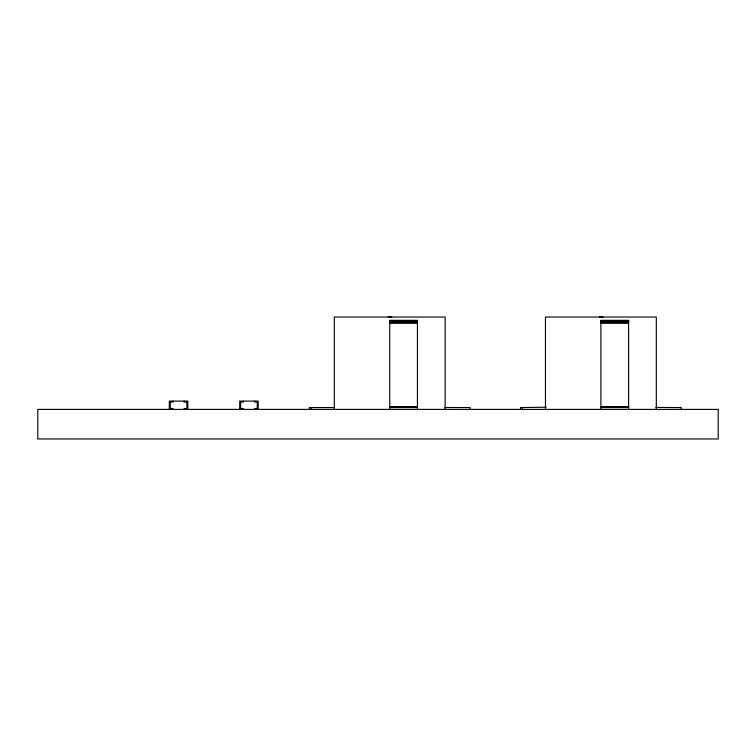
<?xml version="1.0" encoding="UTF-8"?>
<svg xmlns="http://www.w3.org/2000/svg" width="756" height="756" viewBox="0 0 756 756"><rect width="100%" height="100%" fill="white"/><g stroke="black" fill="none" stroke-linecap="round" stroke-linejoin="round"><path stroke-width="1.13" d="M388.367 317.057L391.693 317.076L388.367 317.114M599.517 317.057L602.853 317.076L599.527 317.114M546.172 407.229L520.525 407.56L520.525 409.402M334.473 407.541L309.365 407.56L309.365 409.402M389.727 320.506L417.444 320.506M600.888 320.506L628.605 320.506M389.727 320.714L417.444 320.714M600.888 320.714L628.605 320.714M389.727 320.988L417.444 320.988M600.888 320.988L628.605 320.988M389.727 321.328L417.444 321.328M600.888 321.328L628.605 321.328M389.727 321.725L417.444 321.725M600.888 321.725L628.605 321.725M389.727 322.16L417.444 322.16M600.888 322.16L628.605 322.16M389.727 322.632L417.444 322.632M600.888 322.632L628.605 322.632M389.727 323.114L417.444 323.114M600.888 323.114L628.605 323.114M389.727 406.633L417.444 406.633M600.888 406.633L628.605 406.633M389.727 406.794L417.444 406.794M600.888 406.794L628.605 406.794M389.727 406.955L417.444 406.955M600.888 406.955L628.605 406.955M389.727 407.097L417.444 407.097M600.888 407.097L628.605 407.097M389.727 407.229L417.444 407.342M600.888 407.342L628.605 407.229M389.727 407.437L417.444 407.503L389.727 407.541M628.605 407.437L600.888 407.503L628.605 407.56M600.888 317.038L602.844 317.151M389.727 317.038L391.693 317.151M655.83 409.365L656.312 409.402L656.312 317.038L545.463 317.038L545.463 409.402M444.67 409.365L445.152 409.402L445.152 317.038L334.313 317.038L334.313 409.402M444.84 407.503L470.09 407.56L470.09 409.402M655.849 407.437L681.25 407.56L681.25 409.402M628.605 409.402L628.605 320.383L600.888 320.383L600.888 409.402M522.377 407.56L522.377 409.402M417.444 409.402L417.444 320.383L389.727 320.383L389.727 409.402M311.217 407.56L311.217 409.402M258.193 409.402L258.193 401.096L239.718 401.096L239.718 409.402M254.498 401.096L254.498 402.012L257.276 402.012L257.276 408.486L254.498 408.486L254.498 409.402M243.413 401.096L243.413 402.012L240.644 402.012L240.644 408.486L243.413 408.486L243.413 409.402M187.809 409.402L187.809 401.096L169.335 401.096L169.335 409.402M184.114 401.096L184.114 402.012L186.883 402.012L186.883 408.486L184.114 408.486L184.114 409.402M173.029 401.096L173.029 402.012L170.261 402.012L170.261 408.486L173.029 408.486L173.029 409.402M718.2 409.402L37.8 409.402L37.8 438.962L718.2 438.962L718.2 409.402"/></g></svg>
